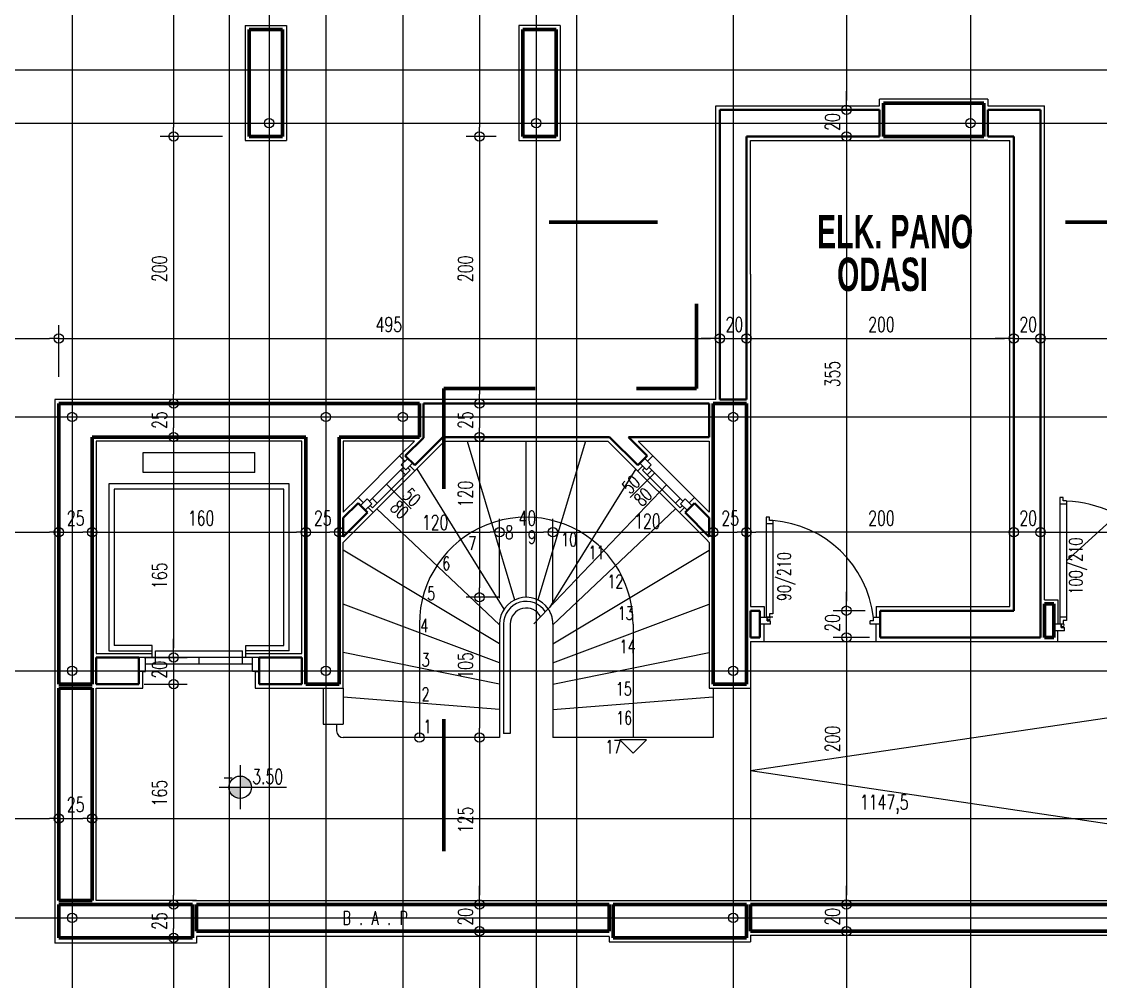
# Model space of a CAD drawing. Header units: millimetres. Extents: x 2016.56 to 2021.8, y 13721.83 to 13722.48.
# Drawn here: x 2016.7466 to 2016.9081, y 13722.1263 to 13722.27 of the extents above; entities that cross this region are included whole.
import ezdxf

# ---------------------------------------------------------------- set-up
doc = ezdxf.new("R2010")
doc.units = ezdxf.units.MM
doc.linetypes.add('ACAD_ISO04W100', pattern=[30, 24, -3, 0, -3])
doc.linetypes.add('ACAD_ISO07W100', pattern=[3, 0, -3])
doc.layers.get('0').update_dxf_attribs({"lineweight": 20})
for name, color, linetype, lineweight in [('aks', 1, 'Continuous', 9), ('DH', 7, 'Continuous', 20), ('DIMH', 7, 'Continuous', 20), ('DUVAR', 4, 'Continuous', 40), ('DV', 7, 'Continuous', 20), ('kesit', 5, 'Continuous', 60), ('kolon', 5, 'Continuous', 60), ('PENCERE', 3, 'Continuous', 13), ('SIVA', 7, 'Continuous', 20), ('TEFRİŞ', 11, 'Continuous', 9), ('TEXT', 7, 'Continuous', 20)]:
    doc.layers.add(name, color=color, linetype=linetype, lineweight=lineweight)
doc.styles.get("Standard").update_dxf_attribs({"font": 'txt.shx', "width": 0.7, "height": 11})
doc.styles.add('style1', font='swisscbo.ttf', dxfattribs={"width": 0.75, "height": 11})

msp = doc.modelspace()

# ---------------------------------------------------------------- hatches: boundary and pattern name
at = {"layer": 'TEXT'}
h = msp.add_hatch(color=256, dxfattribs=at)
h.paths.add_polyline_path([(2016.779334198549, 13722.15533910231), (2016.777654198549, 13722.15533910231, 0.414213562373095), (2016.779334198549, 13722.15365910231)])
h.paths.add_polyline_path([(2016.779334198549, 13722.15701910231), (2016.779334198549, 13722.15533910231), (2016.781014198549, 13722.15533910231, 0.4142135623730571)])

# ---------------------------------------------------------------- linework, layer by layer
at = {"color": 0, "lineweight": -2}
for p, q in [((2016.870113569193, 13722.25678914312), (2016.870113569193, 13722.25818914312)), ((2016.870113569193, 13722.25678914312), (2016.870113569193, 13722.25818914312)), ((2016.769370328004, 13722.25278914312), (2016.769370328004, 13722.25418914312)), ((2016.769370328004, 13722.25278914312), (2016.769370328004, 13722.25138914312)), ((2016.815155525457, 13722.25278914312), (2016.815155525457, 13722.25418914312)), ((2016.815155525457, 13722.25278914312), (2016.815155525457, 13722.25138914312)), ((2016.870113569193, 13722.25278914312), (2016.870113569193, 13722.25138914312)), ((2016.870113569193, 13722.25278914312), (2016.870113569193, 13722.25138914312)), ((2016.752168802109, 13722.2225471331), (2016.750768802109, 13722.2225471331)), ((2016.752168802109, 13722.2225471331), (2016.753568802109, 13722.2225471331)), ((2016.851168802109, 13722.2225471331), (2016.849768802109, 13722.2225471331)), ((2016.851168802109, 13722.2225471331), (2016.849768802109, 13722.2225471331)), ((2016.855168802109, 13722.2225471331), (2016.856568802109, 13722.2225471331)), ((2016.855168802109, 13722.2225471331), (2016.856568802109, 13722.2225471331)), ((2016.895168802109, 13722.2225471331), (2016.893768802109, 13722.2225471331)), ((2016.895168802109, 13722.2225471331), (2016.893768802109, 13722.2225471331)), ((2016.899168802109, 13722.2225471331), (2016.900568802109, 13722.2225471331)), ((2016.899168802109, 13722.2225471331), (2016.900568802109, 13722.2225471331)), ((2016.769370328004, 13722.21278914312), (2016.769370328004, 13722.21418914312)), ((2016.815155525457, 13722.21278914312), (2016.815155525457, 13722.21418914312)), ((2016.769370328004, 13722.21278914312), (2016.769370328004, 13722.21138914312)), ((2016.815155525457, 13722.21278914312), (2016.815155525457, 13722.21138914312)), ((2016.769370328004, 13722.20778914312), (2016.769370328004, 13722.20918914312)), ((2016.815155525457, 13722.20778914312), (2016.815155525457, 13722.20918914312)), ((2016.769370328004, 13722.20778914312), (2016.769370328004, 13722.20638914312)), ((2016.815155525457, 13722.20778914312), (2016.815155525457, 13722.20638914312)), ((2016.752168802109, 13722.1935373589), (2016.750768802109, 13722.1935373589)), ((2016.752168802109, 13722.1935373589), (2016.753568802109, 13722.1935373589)), ((2016.757168802109, 13722.1935373589), (2016.755768802109, 13722.1935373589)), ((2016.757168802109, 13722.1935373589), (2016.758568802109, 13722.1935373589)), ((2016.789168802109, 13722.1935373589), (2016.787768802109, 13722.1935373589)), ((2016.789168802109, 13722.1935373589), (2016.790568802109, 13722.1935373589)), ((2016.794168802109, 13722.1935373589), (2016.792768802109, 13722.1935373589)), ((2016.794168802109, 13722.1935373589), (2016.795568802109, 13722.1935373589)), ((2016.818168802109, 13722.1935373589), (2016.816768802109, 13722.1935373589)), ((2016.818168802109, 13722.1935373589), (2016.819568802109, 13722.1935373589)), ((2016.826168802109, 13722.1935373589), (2016.824768802109, 13722.1935373589)), ((2016.826168802109, 13722.1935373589), (2016.827568802109, 13722.1935373589)), ((2016.850168802109, 13722.1935373589), (2016.848768802109, 13722.1935373589)), ((2016.850168802109, 13722.1935373589), (2016.851568802109, 13722.1935373589)), ((2016.855168802109, 13722.1935373589), (2016.853768802109, 13722.1935373589)), ((2016.855168802109, 13722.1935373589), (2016.856568802109, 13722.1935373589)), ((2016.895168802109, 13722.1935373589), (2016.893768802109, 13722.1935373589)), ((2016.895168802109, 13722.1935373589), (2016.893768802109, 13722.1935373589)), ((2016.899168802109, 13722.1935373589), (2016.900568802109, 13722.1935373589)), ((2016.899168802109, 13722.1935373589), (2016.900568802109, 13722.1935373589)), ((2016.815155525457, 13722.18378914312), (2016.815155525457, 13722.18518914312)), ((2016.815155525457, 13722.18378914312), (2016.815155525457, 13722.18238914312)), ((2016.870113569193, 13722.18178914312), (2016.870113569193, 13722.18318914312)), ((2016.870113569193, 13722.18178914312), (2016.870113569193, 13722.18318914312)), ((2016.870113569193, 13722.17778914312), (2016.870113569193, 13722.17638914312)), ((2016.870113569193, 13722.17778914312), (2016.870113569193, 13722.17638914312)), ((2016.769370328004, 13722.17478914312), (2016.769370328004, 13722.17618914312)), ((2016.769370328004, 13722.17478914312), (2016.769370328004, 13722.17618914312)), ((2016.769370328004, 13722.17078914312), (2016.769370328004, 13722.16938914312)), ((2016.769370328004, 13722.17078914312), (2016.769370328004, 13722.16938914312)), ((2016.815155525457, 13722.16278914312), (2016.815155525457, 13722.16418914312)), ((2016.815155525457, 13722.16278914312), (2016.815155525457, 13722.16138914312)), ((2016.752168802109, 13722.15065552591), (2016.750768802109, 13722.15065552591)), ((2016.752168802109, 13722.15065552591), (2016.753568802109, 13722.15065552591)), ((2016.757168802109, 13722.15065552591), (2016.755768802109, 13722.15065552591)), ((2016.757168802109, 13722.15065552591), (2016.758568802109, 13722.15065552591)), ((2016.769370328004, 13722.13778914312), (2016.769370328004, 13722.13918914312)), ((2016.815155525457, 13722.13778914312), (2016.815155525457, 13722.13918914312)), ((2016.815155525457, 13722.13778914312), (2016.815155525457, 13722.13918914312)), ((2016.870113569193, 13722.13778914312), (2016.870113569193, 13722.13918914312)), ((2016.870113569193, 13722.13778914312), (2016.870113569193, 13722.13918914312)), ((2016.769370328004, 13722.13778914312), (2016.769370328004, 13722.13638914312)), ((2016.769370328004, 13722.13278914312), (2016.769370328004, 13722.13418914312)), ((2016.815155525457, 13722.13378914312), (2016.815155525457, 13722.13238914312)), ((2016.815155525457, 13722.13378914312), (2016.815155525457, 13722.13238914312)), ((2016.870113569193, 13722.13378914312), (2016.870113569193, 13722.13238914312)), ((2016.870113569193, 13722.13378914312), (2016.870113569193, 13722.13238914312)), ((2016.769370328004, 13722.13278914312), (2016.769370328004, 13722.13138914312))]:
    msp.add_line(p, q, dxfattribs=at)
for p, q in [((2016.805418180886, 13722.20718914312), (2016.794768802109, 13722.20718914312)), ((2016.794768802109, 13722.20718914312), (2016.794768802109, 13722.19653976435)), ((2016.803204761335, 13722.20497572357), (2016.805418180886, 13722.20718914312)), ((2016.822168802109, 13722.18378914312), (2016.822168802109, 13722.20718914312)), ((2016.822168802109, 13722.18378914312), (2016.822168802109, 13722.20718914312)), ((2016.841132842883, 13722.20497572357), (2016.838919423332, 13722.20718914312)), ((2016.838919423332, 13722.20718914312), (2016.849568802109, 13722.20718914312)), ((2016.849568802109, 13722.20718914312), (2016.849568802109, 13722.19653976435)), ((2016.803204761335, 13722.20497572357), (2016.79698222166, 13722.1987531839)), ((2016.804007804267, 13722.20417268064), (2016.803204761335, 13722.20497572357)), ((2016.840329799951, 13722.20417268064), (2016.841132842883, 13722.20497572357)), ((2016.841132842883, 13722.20497572357), (2016.847355382558, 13722.1987531839)), ((2016.9030774957, 13722.18927020318), (2016.915519773191, 13722.20058111892)), ((2016.794768802109, 13722.19653976435), (2016.79698222166, 13722.1987531839)), ((2016.79698222166, 13722.1987531839), (2016.797785264592, 13722.19795014097)), ((2016.847355382558, 13722.1987531839), (2016.846552339626, 13722.19795014097)), ((2016.849568802109, 13722.19653976435), (2016.847355382558, 13722.1987531839)), ((2016.986668802109, 13722.17718914312), (2016.855768802109, 13722.15778914312)), ((2016.857768802109, 13722.17718914312), (2016.874568802109, 13722.17718914312)), ((2016.901768802109, 13722.17718914312), (2016.920568802109, 13722.17718914312)), ((2016.759668802109, 13722.17578914312), (2016.766164325665, 13722.17578914312)), ((2016.759668802109, 13722.17578914312), (2016.766164325665, 13722.17578914312)), ((2016.786668802109, 13722.17578914312), (2016.780164325666, 13722.17578914312)), ((2016.786668802109, 13722.17578914312), (2016.780164325666, 13722.17578914312)), ((2016.855768802109, 13722.17018914312), (2016.855768802109, 13722.13838914312)), ((2016.978068802109, 13722.13966370386), (2016.855768802109, 13722.15778914312)), ((2016.855768802109, 13722.13318914312), (2016.855768802109, 13722.13218914312)), ((2016.834568802109, 13722.13218914312), (2016.855768802109, 13722.13218914312))]:
    msp.add_line(p, q)
at = {"linetype": 'ACAD_ISO07W100'}
msp.add_line((2016.850168802109, 13722.17018914312), (2016.850168802109, 13722.16278914312), dxfattribs=at)
at = {"color": 0, "lineweight": -2}
for centre in [(2016.870113569193, 13722.25678914312), (2016.870113569193, 13722.25678914312), (2016.769370328004, 13722.25278914312), (2016.769370328004, 13722.25278914312), (2016.815155525457, 13722.25278914312), (2016.815155525457, 13722.25278914312), (2016.870113569193, 13722.25278914312), (2016.870113569193, 13722.25278914312), (2016.752168802109, 13722.2225471331), (2016.752168802109, 13722.2225471331), (2016.851168802109, 13722.2225471331), (2016.851168802109, 13722.2225471331), (2016.855168802109, 13722.2225471331), (2016.855168802109, 13722.2225471331), (2016.895168802109, 13722.2225471331), (2016.895168802109, 13722.2225471331), (2016.899168802109, 13722.2225471331), (2016.899168802109, 13722.2225471331), (2016.769370328004, 13722.21278914312), (2016.769370328004, 13722.21278914312), (2016.815155525457, 13722.21278914312), (2016.815155525457, 13722.21278914312), (2016.769370328004, 13722.20778914312), (2016.769370328004, 13722.20778914312), (2016.815155525457, 13722.20778914312), (2016.815155525457, 13722.20778914312), (2016.752168802109, 13722.1935373589), (2016.752168802109, 13722.1935373589), (2016.757168802109, 13722.1935373589), (2016.757168802109, 13722.1935373589), (2016.789168802109, 13722.1935373589), (2016.789168802109, 13722.1935373589), (2016.794168802109, 13722.1935373589), (2016.794168802109, 13722.1935373589), (2016.818168802109, 13722.1935373589), (2016.818168802109, 13722.1935373589), (2016.826168802109, 13722.1935373589), (2016.826168802109, 13722.1935373589), (2016.850168802109, 13722.1935373589), (2016.850168802109, 13722.1935373589), (2016.855168802109, 13722.1935373589), (2016.855168802109, 13722.1935373589), (2016.895168802109, 13722.1935373589), (2016.895168802109, 13722.1935373589), (2016.899168802109, 13722.1935373589), (2016.899168802109, 13722.1935373589), (2016.815155525457, 13722.18378914312), (2016.815155525457, 13722.18378914312), (2016.870113569193, 13722.18178914312), (2016.870113569193, 13722.18178914312), (2016.870113569193, 13722.17778914312), (2016.870113569193, 13722.17778914312), (2016.769370328004, 13722.17478914312), (2016.769370328004, 13722.17478914312), (2016.769370328004, 13722.17078914312), (2016.769370328004, 13722.17078914312), (2016.815155525457, 13722.16278914312), (2016.815155525457, 13722.16278914312), (2016.752168802109, 13722.15065552591), (2016.752168802109, 13722.15065552591), (2016.757168802109, 13722.15065552591), (2016.757168802109, 13722.15065552591), (2016.769370328004, 13722.13778914312), (2016.769370328004, 13722.13778914312), (2016.815155525457, 13722.13778914312), (2016.815155525457, 13722.13778914312), (2016.870113569193, 13722.13778914312), (2016.870113569193, 13722.13778914312), (2016.769370328004, 13722.13278914312), (2016.769370328004, 13722.13278914312), (2016.815155525457, 13722.13378914312), (2016.815155525457, 13722.13378914312), (2016.870113569193, 13722.13378914312), (2016.870113569193, 13722.13378914312)]:
    msp.add_circle(centre, 0.0007, dxfattribs=at)
for radius, start in [(0.016, 43.35413597945547), (0.004, 34.33950847181239)]:
    msp.add_arc((2016.822168802109, 13722.17978914312), radius, start, 180)
at = {"linetype": 'ACAD_ISO07W100'}
for radius, end in [(0.016, 43.35413597945547), (0.004, 34.33950847181239)]:
    msp.add_arc((2016.822168802109, 13722.17978914312), radius, 0, end, dxfattribs=at)
at = {"layer": 'aks', "linetype": 'ACAD_ISO04W100', "ltscale": 2}
for p, q in [((2016.754168802109, 13722.38645173834), (2016.754168802109, 13721.98238660583)), ((2016.754168802109, 13722.38645173834), (2016.754168802109, 13721.98238660583)), ((2016.777668802109, 13722.38645173834), (2016.777668802109, 13721.98238660583)), ((2016.783668802109, 13722.38645173834), (2016.783668802109, 13721.98238660583)), ((2016.783668802109, 13722.38645173834), (2016.783668802109, 13721.98238660583)), ((2016.792168802109, 13722.38645173834), (2016.792168802109, 13721.98238660583)), ((2016.792168802109, 13722.38645173834), (2016.792168802109, 13721.98238660583)), ((2016.803668802109, 13722.38645173834), (2016.803668802109, 13721.98238660583)), ((2016.803668802109, 13722.38645173834), (2016.803668802109, 13721.98238660583)), ((2016.823668802109, 13722.38645173834), (2016.823668802109, 13721.98238660583)), ((2016.823668802109, 13722.38645173834), (2016.823668802109, 13721.98238660583)), ((2016.829668802109, 13722.38645173834), (2016.829668802109, 13721.98238660583)), ((2016.853168802109, 13722.38645173834), (2016.853168802109, 13721.98238660583)), ((2016.853168802109, 13722.38645173834), (2016.853168802109, 13721.98238660583)), ((2016.888668802109, 13722.38645173834), (2016.888668802109, 13721.98238660583)), ((2016.888668802109, 13722.38645173834), (2016.888668802109, 13721.98238660583)), ((2016.571649031596, 13722.26278914312), (2017.055688572622, 13722.26278914312)), ((2016.571649031596, 13722.25478914312), (2017.055688572622, 13722.25478914312)), ((2016.571649031596, 13722.21078914312), (2017.055688572622, 13722.21078914312)), ((2016.571649031596, 13722.17278914312), (2017.055688572622, 13722.17278914312)), ((2016.571649031596, 13722.13578914312), (2017.055688572622, 13722.13578914312))]:
    msp.add_line(p, q, dxfattribs=at)
at = {"layer": 'aks'}
for centre in [(2016.783668802109, 13722.25478914312), (2016.783668802109, 13722.25478914312), (2016.823668802109, 13722.25478914312), (2016.823668802109, 13722.25478914312), (2016.888668802109, 13722.25478914312), (2016.888668802109, 13722.25478914312), (2016.754168802109, 13722.21078914312), (2016.754168802109, 13722.21078914312), (2016.792168802109, 13722.21078914312), (2016.792168802109, 13722.21078914312), (2016.803668802109, 13722.21078914312), (2016.803668802109, 13722.21078914312), (2016.853168802109, 13722.21078914312), (2016.853168802109, 13722.21078914312), (2016.754168802109, 13722.17278914312), (2016.754168802109, 13722.17278914312), (2016.792168802109, 13722.17278914312), (2016.792168802109, 13722.17278914312), (2016.853168802109, 13722.17278914312), (2016.853168802109, 13722.17278914312), (2016.754168802109, 13722.13578914312), (2016.754168802109, 13722.13578914312), (2016.853168802109, 13722.13578914312), (2016.853168802109, 13722.13578914312)]:
    msp.add_circle(centre, 0.0007, dxfattribs=at)
at = {"layer": 'DH', "lineweight": 20}
for p, q in [((2016.752168802109, 13722.21678914312), (2016.752168802109, 13722.2245471331)), ((2016.752168802109, 13722.22078914312), (2016.752168802109, 13722.2245471331)), ((2016.851168802109, 13722.22236914791), (2016.851168802109, 13722.2245471331)), ((2016.851168802109, 13722.22200934561), (2016.851168802109, 13722.2245471331)), ((2016.855168802109, 13722.22048880499), (2016.855168802109, 13722.2245471331)), ((2016.855168802109, 13722.22200934561), (2016.855168802109, 13722.2245471331)), ((2016.895168802109, 13722.22223006382), (2016.895168802109, 13722.2245471331)), ((2016.895168802109, 13722.22158610616), (2016.895168802109, 13722.2245471331)), ((2016.899168802109, 13722.22158610616), (2016.899168802109, 13722.2245471331)), ((2016.899168802109, 13722.22158610616), (2016.899168802109, 13722.2245471331)), ((2016.752168802109, 13722.19195117997), (2016.752168802109, 13722.1955373589)), ((2016.752168802109, 13722.19195117997), (2016.752168802109, 13722.1955373589)), ((2016.757168802109, 13722.19079570478), (2016.757168802109, 13722.1955373589)), ((2016.757168802109, 13722.19079570478), (2016.757168802109, 13722.1955373589)), ((2016.789168802109, 13722.1885273419), (2016.789168802109, 13722.1955373589)), ((2016.789168802109, 13722.1885273419), (2016.789168802109, 13722.1955373589)), ((2016.794168802109, 13722.18838496356), (2016.794168802109, 13722.1955373589)), ((2016.794168802109, 13722.18838496356), (2016.794168802109, 13722.1955373589)), ((2016.818168802109, 13722.1836770397), (2016.818168802109, 13722.1955373589)), ((2016.818168802109, 13722.1836770397), (2016.818168802109, 13722.1955373589)), ((2016.826168802109, 13722.18269253351), (2016.826168802109, 13722.1955373589)), ((2016.826168802109, 13722.18269253351), (2016.826168802109, 13722.1955373589)), ((2016.850168802109, 13722.18812114556), (2016.850168802109, 13722.1955373589)), ((2016.850168802109, 13722.18812114556), (2016.850168802109, 13722.1955373589)), ((2016.855168802109, 13722.18658667128), (2016.855168802109, 13722.1955373589)), ((2016.855168802109, 13722.19371387271), (2016.855168802109, 13722.1955373589)), ((2016.895168802109, 13722.19371387271), (2016.895168802109, 13722.1955373589)), ((2016.895168802109, 13722.19371387271), (2016.895168802109, 13722.1955373589)), ((2016.899168802109, 13722.19133543383), (2016.899168802109, 13722.1955373589)), ((2016.899168802109, 13722.19371387271), (2016.899168802109, 13722.1955373589)), ((2016.752168802109, 13722.14680542554), (2016.752168802109, 13722.15265552591)), ((2016.752168802109, 13722.14680542554), (2016.752168802109, 13722.15265552591)), ((2016.757168802109, 13722.14655496341), (2016.757168802109, 13722.15265552591)), ((2016.757168802109, 13722.14655496341), (2016.757168802109, 13722.15265552591))]:
    msp.add_line(p, q, dxfattribs=at)
at = {"layer": 'DH'}
for p, q in [((2016.618068802109, 13722.2225471331), (2016.750768802109, 13722.2225471331)), ((2016.753568802109, 13722.2225471331), (2016.849768802109, 13722.2225471331)), ((2016.849768802109, 13722.2225471331), (2016.848368802109, 13722.2225471331)), ((2016.851168802109, 13722.2225471331), (2016.855168802109, 13722.2225471331)), ((2016.856568802109, 13722.2225471331), (2016.893768802109, 13722.2225471331)), ((2016.856568802109, 13722.2225471331), (2016.857968802109, 13722.2225471331)), ((2016.893768802109, 13722.2225471331), (2016.892368802109, 13722.2225471331)), ((2016.895168802109, 13722.2225471331), (2016.899168802109, 13722.2225471331)), ((2016.900568802109, 13722.2225471331), (2016.901968802109, 13722.2225471331)), ((2016.900568802109, 13722.2225471331), (2016.989268802109, 13722.2225471331)), ((2016.627068802109, 13722.1935373589), (2016.750768802109, 13722.1935373589)), ((2016.753568802109, 13722.1935373589), (2016.755768802109, 13722.1935373589)), ((2016.758568802109, 13722.1935373589), (2016.787768802109, 13722.1935373589)), ((2016.790568802109, 13722.1935373589), (2016.792768802109, 13722.1935373589)), ((2016.795568802109, 13722.1935373589), (2016.816768802109, 13722.1935373589)), ((2016.819568802109, 13722.1935373589), (2016.824768802109, 13722.1935373589)), ((2016.827568802109, 13722.1935373589), (2016.848768802109, 13722.1935373589)), ((2016.851568802109, 13722.1935373589), (2016.853768802109, 13722.1935373589)), ((2016.893768802109, 13722.1935373589), (2016.856568802109, 13722.1935373589)), ((2016.893768802109, 13722.1935373589), (2016.892368802109, 13722.1935373589)), ((2016.899168802109, 13722.1935373589), (2016.895168802109, 13722.1935373589)), ((2016.900568802109, 13722.1935373589), (2016.980268802109, 13722.1935373589)), ((2016.900568802109, 13722.1935373589), (2016.901968802109, 13722.1935373589)), ((2016.627068802109, 13722.15065552591), (2016.750768802109, 13722.15065552591)), ((2016.753568802109, 13722.15065552591), (2016.755768802109, 13722.15065552591)), ((2016.758568802109, 13722.15065552591), (2016.985268802109, 13722.15065552591))]:
    msp.add_line(p, q, dxfattribs=at)
at = {"layer": 'DIMH'}
msp.add_line((2016.823327054394, 13722.17979885908), (2016.843241528183, 13722.20066124504), dxfattribs=at)
at = {"layer": 'DUVAR'}
for p, q in [((2016.851168802109, 13722.25678914312), (2016.875068802109, 13722.25678914312)), ((2016.851168802109, 13722.21338914312), (2016.851168802109, 13722.25678914312)), ((2016.875068802109, 13722.25278914312), (2016.875068802109, 13722.25678914312)), ((2016.891268802109, 13722.25678914312), (2016.891268802109, 13722.25278914312)), ((2016.891268802109, 13722.25678914312), (2016.899168802109, 13722.25678914312)), ((2016.899168802109, 13722.17778914312), (2016.899168802109, 13722.25678914312)), ((2016.855168802109, 13722.25278914312), (2016.875068802109, 13722.25278914312)), ((2016.855168802109, 13722.21338914312), (2016.855168802109, 13722.25278914312)), ((2016.891268802109, 13722.25278914312), (2016.895168802109, 13722.25278914312)), ((2016.895168802109, 13722.18178914312), (2016.895168802109, 13722.25278914312)), ((2016.855168802109, 13722.21338914312), (2016.855168802109, 13722.21478914313)), ((2016.806768802109, 13722.21278914312), (2016.806768802109, 13722.20769123621)), ((2016.849568802109, 13722.21278914312), (2016.806768802109, 13722.21278914312)), ((2016.806768802109, 13722.21278914312), (2016.806768802109, 13722.20769123621)), ((2016.849568802109, 13722.21278914312), (2016.806768802109, 13722.21278914312)), ((2016.849568802109, 13722.21278914312), (2016.849568802109, 13722.20778914312)), ((2016.849568802109, 13722.21278914312), (2016.849568802109, 13722.20778914312)), ((2016.855168802109, 13722.21338914312), (2016.851168802109, 13722.21338914312)), ((2016.804053289472, 13722.20497572357), (2016.806768802109, 13722.20769123621)), ((2016.805467503034, 13722.20356151001), (2016.809695136148, 13722.20778914312)), ((2016.83464246807, 13722.20778914312), (2016.809695136148, 13722.20778914312)), ((2016.83464246807, 13722.20778914312), (2016.809695136148, 13722.20778914312)), ((2016.838870101184, 13722.20356151001), (2016.83464246807, 13722.20778914312)), ((2016.840284314746, 13722.20497572357), (2016.837470895195, 13722.20778914312)), ((2016.849568802109, 13722.20778914312), (2016.837470895195, 13722.20778914312)), ((2016.849568802109, 13722.20778914312), (2016.837470895195, 13722.20778914312)), ((2016.804053289472, 13722.20497572357), (2016.805467503034, 13722.20356151001)), ((2016.805467503034, 13722.20356151001), (2016.804053289472, 13722.20497572357)), ((2016.838870101184, 13722.20356151001), (2016.840284314746, 13722.20497572357)), ((2016.840284314746, 13722.20497572357), (2016.838870101184, 13722.20356151001)), ((2016.794768802109, 13722.19569123621), (2016.79698222166, 13722.19790465576)), ((2016.79698222166, 13722.19790465576), (2016.798396435222, 13722.1964904422)), ((2016.798396435222, 13722.1964904422), (2016.79698222166, 13722.19790465576)), ((2016.845941168995, 13722.1964904422), (2016.847355382558, 13722.19790465576)), ((2016.847355382558, 13722.19790465576), (2016.845941168995, 13722.1964904422)), ((2016.849568802109, 13722.19569123621), (2016.847355382558, 13722.19790465576)), ((2016.794768802109, 13722.19286280908), (2016.798396435222, 13722.1964904422)), ((2016.849568802109, 13722.19286280908), (2016.845941168995, 13722.1964904422)), ((2016.794768802109, 13722.19569123621), (2016.794768802109, 13722.19286280908)), ((2016.794768802109, 13722.19569123621), (2016.794768802109, 13722.19286280908)), ((2016.849568802109, 13722.19569123621), (2016.849568802109, 13722.19286280908)), ((2016.849568802109, 13722.19569123621), (2016.849568802109, 13722.19286280908)), ((2016.855768802109, 13722.18178914312), (2016.855768802109, 13722.17778914312)), ((2016.855768802109, 13722.18178914312), (2016.857168802109, 13722.18178914312)), ((2016.857168802109, 13722.17778914312), (2016.857168802109, 13722.18178914312)), ((2016.875168802109, 13722.17778914312), (2016.875168802109, 13722.18178914312)), ((2016.875168802109, 13722.18178914312), (2016.895168802109, 13722.18178914312)), ((2016.855768802109, 13722.17778914312), (2016.857168802109, 13722.17778914312)), ((2016.875168802109, 13722.17778914312), (2016.899168802109, 13722.17778914312)), ((2016.757768802109, 13722.17078914312), (2016.757768802109, 13722.17478914312)), ((2016.757768802109, 13722.17478914312), (2016.764168802109, 13722.17478914312)), ((2016.757768802109, 13722.17078914312), (2016.757768802109, 13722.17478914312)), ((2016.757768802109, 13722.17478914312), (2016.764168802109, 13722.17478914312)), ((2016.764168802109, 13722.17478914312), (2016.764168802109, 13722.17078914312)), ((2016.764168802109, 13722.17478914312), (2016.764168802109, 13722.17078914312)), ((2016.782168802109, 13722.17478914312), (2016.788568802109, 13722.17478914312)), ((2016.782168802109, 13722.17478914312), (2016.782168802109, 13722.17078914312)), ((2016.782168802109, 13722.17478914312), (2016.788568802109, 13722.17478914312)), ((2016.782168802109, 13722.17478914312), (2016.782168802109, 13722.17078914312)), ((2016.788568802109, 13722.17478914312), (2016.788568802109, 13722.17078914312)), ((2016.788568802109, 13722.17478914312), (2016.788568802109, 13722.17078914312)), ((2016.757768802109, 13722.17078914312), (2016.764168802109, 13722.17078914312)), ((2016.757768802109, 13722.17078914312), (2016.764168802109, 13722.17078914312)), ((2016.782168802109, 13722.17078914312), (2016.788568802109, 13722.17078914312)), ((2016.782168802109, 13722.17078914312), (2016.788568802109, 13722.17078914312)), ((2016.757168802109, 13722.17018914312), (2016.752168802109, 13722.17018914312))]:
    msp.add_line(p, q, dxfattribs=at)
at = {"layer": 'DV'}
for p, q in [((2016.769370328004, 13722.33138914312), (2016.769370328004, 13722.25418914312)), ((2016.870113569193, 13722.33138914312), (2016.870113569193, 13722.25818914312)), ((2016.815155525457, 13722.29838914312), (2016.815155525457, 13722.25418914312)), ((2016.870113569193, 13722.25818914312), (2016.870113569193, 13722.25958914312)), ((2016.870113569193, 13722.25678914312), (2016.870113569193, 13722.25278914312)), ((2016.769370328004, 13722.25138914312), (2016.769370328004, 13722.21418914312)), ((2016.815155525457, 13722.25138914312), (2016.815155525457, 13722.21418914312)), ((2016.821068802109, 13722.25218914312), (2016.827268802109, 13722.25218914312)), ((2016.870113569193, 13722.25138914312), (2016.870113569193, 13722.18318914312)), ((2016.870113569193, 13722.25138914312), (2016.870113569193, 13722.24998914312)), ((2016.769370328004, 13722.21138914312), (2016.769370328004, 13722.20918914312)), ((2016.815155525457, 13722.21138914312), (2016.815155525457, 13722.20918914312)), ((2016.769370328004, 13722.20638914312), (2016.769370328004, 13722.17618914312)), ((2016.815155525457, 13722.20638914312), (2016.815155525457, 13722.18518914312)), ((2016.870113569193, 13722.18318914312), (2016.870113569193, 13722.18458914312)), ((2016.815155525457, 13722.18238914312), (2016.815155525457, 13722.16418914312)), ((2016.870113569193, 13722.17778914312), (2016.870113569193, 13722.18178914312)), ((2016.769370328004, 13722.17618914312), (2016.769370328004, 13722.17758914312)), ((2016.870113569193, 13722.17638914312), (2016.870113569193, 13722.17498914312)), ((2016.870113569193, 13722.17638914312), (2016.870113569193, 13722.13918914312)), ((2016.769370328004, 13722.17478914312), (2016.769370328004, 13722.17078914312)), ((2016.769370328004, 13722.16938914312), (2016.769370328004, 13722.16798914312)), ((2016.769370328004, 13722.16938914312), (2016.769370328004, 13722.13918914312)), ((2016.815155525457, 13722.16138914312), (2016.815155525457, 13722.13918914312)), ((2016.815155525457, 13722.13918914312), (2016.815155525457, 13722.14058914312)), ((2016.870113569193, 13722.13918914312), (2016.870113569193, 13722.14058914312)), ((2016.769370328004, 13722.13638914312), (2016.769370328004, 13722.13418914312)), ((2016.815155525457, 13722.13778914312), (2016.815155525457, 13722.13378914312)), ((2016.870113569193, 13722.13778914312), (2016.870113569193, 13722.13378914312)), ((2016.815155525457, 13722.13238914312), (2016.815155525457, 13722.13098914312)), ((2016.815155525457, 13722.13238914312), (2016.815155525457, 13722.05018914312)), ((2016.870113569193, 13722.13238914312), (2016.870113569193, 13722.13098914312)), ((2016.870113569193, 13722.13238914312), (2016.870113569193, 13722.04618914312)), ((2016.769370328004, 13722.13138914312), (2016.769370328004, 13722.05718914312))]:
    msp.add_line(p, q, dxfattribs=at)
at = {"layer": 'DV', "lineweight": 20}
for p, q in [((2016.871068802109, 13722.25678914312), (2016.868113569193, 13722.25678914312)), ((2016.869748982602, 13722.25678914312), (2016.868113569193, 13722.25678914312)), ((2016.776668802109, 13722.25278914312), (2016.767370328004, 13722.25278914312)), ((2016.776668802109, 13722.25278914312), (2016.767370328004, 13722.25278914312)), ((2016.817668802109, 13722.25278914312), (2016.813155525457, 13722.25278914312)), ((2016.817668802109, 13722.25278914312), (2016.813155525457, 13722.25278914312)), ((2016.871068802109, 13722.25278914312), (2016.868113569193, 13722.25278914312)), ((2016.869748982602, 13722.25278914312), (2016.868113569193, 13722.25278914312)), ((2016.767379445182, 13722.21278914312), (2016.771370328004, 13722.21278914312)), ((2016.767379445182, 13722.21278914312), (2016.771370328004, 13722.21278914312)), ((2016.815790178763, 13722.21278914312), (2016.813155525457, 13722.21278914312)), ((2016.815790178763, 13722.21278914312), (2016.813155525457, 13722.21278914312)), ((2016.766488212892, 13722.20778914312), (2016.771370328004, 13722.20778914312)), ((2016.766488212892, 13722.20778914312), (2016.771370328004, 13722.20778914312)), ((2016.817142541358, 13722.20778914312), (2016.813155525457, 13722.20778914312)), ((2016.817142541358, 13722.20778914312), (2016.813155525457, 13722.20778914312)), ((2016.818168802109, 13722.18378914312), (2016.813155525457, 13722.18378914312)), ((2016.818168802109, 13722.18378914312), (2016.813155525457, 13722.18378914312)), ((2016.872934712907, 13722.18178914312), (2016.868113569193, 13722.18178914312)), ((2016.871168802109, 13722.18178914312), (2016.868113569193, 13722.18178914312)), ((2016.872206739506, 13722.17778914312), (2016.868113569193, 13722.17778914312)), ((2016.873574216556, 13722.17778914312), (2016.868113569193, 13722.17778914312)), ((2016.764968802109, 13722.17478914312), (2016.771370328004, 13722.17478914312)), ((2016.764968802109, 13722.17478914312), (2016.771370328004, 13722.17478914312)), ((2016.764968802109, 13722.17078914312), (2016.771370328004, 13722.17078914312)), ((2016.764968802109, 13722.17078914312), (2016.771370328004, 13722.17078914312)), ((2016.814168802109, 13722.16278914312), (2016.813155525457, 13722.16278914312)), ((2016.814168802109, 13722.16278914312), (2016.813155525457, 13722.16278914312)), ((2016.768612137733, 13722.13778914312), (2016.771370328004, 13722.13778914312)), ((2016.768612137733, 13722.13778914312), (2016.771370328004, 13722.13778914312)), ((2016.816065083368, 13722.13778914312), (2016.813155525457, 13722.13778914312)), ((2016.816065083368, 13722.13778914312), (2016.813155525457, 13722.13778914312)), ((2016.872864766726, 13722.13778914312), (2016.868113569193, 13722.13778914312)), ((2016.872864766726, 13722.13778914312), (2016.868113569193, 13722.13778914312)), ((2016.816980409549, 13722.13378914312), (2016.813155525457, 13722.13378914312)), ((2016.816980409549, 13722.13378914312), (2016.813155525457, 13722.13378914312)), ((2016.873038517889, 13722.13378914312), (2016.868113569193, 13722.13378914312)), ((2016.873038517889, 13722.13378914312), (2016.868113569193, 13722.13378914312)), ((2016.768027637781, 13722.13278914312), (2016.771370328004, 13722.13278914312)), ((2016.768027637781, 13722.13278914312), (2016.771370328004, 13722.13278914312))]:
    msp.add_line(p, q, dxfattribs=at)
at = {"layer": 'kesit', "linetype": 'ACAD_ISO04W100'}
for p, q in [((2016.841826945628, 13722.23996950955), (2016.825583448444, 13722.23996950955)), ((2016.916197937301, 13722.23996950955), (2016.902918580114, 13722.23996950955)), ((2016.847677722144, 13722.22771733863), (2016.847677722144, 13722.21503961197)), ((2016.809820771886, 13722.21503961197), (2016.823511151447, 13722.21503961197)), ((2016.809820771886, 13722.21503961197), (2016.809820771886, 13722.20002483627)), ((2016.838658338105, 13722.21503961197), (2016.847677722144, 13722.21503961197)), ((2016.809820771886, 13722.16555569714), (2016.809820771886, 13722.14580402111))]:
    msp.add_line(p, q, dxfattribs=at)
at = {"layer": 'kolon'}
for p, q in [((2016.780668802109, 13722.26878914312), (2016.785668802109, 13722.26878914312)), ((2016.780668802109, 13722.25278914312), (2016.780668802109, 13722.26878914312)), ((2016.780668802109, 13722.26878914312), (2016.785668802109, 13722.26878914312)), ((2016.780668802109, 13722.25278914312), (2016.780668802109, 13722.26878914312)), ((2016.785668802109, 13722.26878914312), (2016.785668802109, 13722.25278914312)), ((2016.785668802109, 13722.26878914312), (2016.785668802109, 13722.25278914312)), ((2016.826668802109, 13722.26878914312), (2016.821668802109, 13722.26878914312)), ((2016.821668802109, 13722.26878914312), (2016.821668802109, 13722.25278914312)), ((2016.826668802109, 13722.26878914312), (2016.821668802109, 13722.26878914312)), ((2016.821668802109, 13722.26878914312), (2016.821668802109, 13722.25278914312)), ((2016.826668802109, 13722.25278914312), (2016.826668802109, 13722.26878914312)), ((2016.826668802109, 13722.25278914312), (2016.826668802109, 13722.26878914312)), ((2016.890668802109, 13722.25778914312), (2016.875668802109, 13722.25778914312)), ((2016.875668802109, 13722.25778914312), (2016.875668802109, 13722.25278914312)), ((2016.890668802109, 13722.25778914312), (2016.875668802109, 13722.25778914312)), ((2016.875668802109, 13722.25778914312), (2016.875668802109, 13722.25278914312)), ((2016.890668802109, 13722.25278914312), (2016.890668802109, 13722.25778914312)), ((2016.890668802109, 13722.25278914312), (2016.890668802109, 13722.25778914312)), ((2016.785668802109, 13722.25278914312), (2016.780668802109, 13722.25278914312)), ((2016.785668802109, 13722.25278914312), (2016.780668802109, 13722.25278914312)), ((2016.821668802109, 13722.25278914312), (2016.826668802109, 13722.25278914312)), ((2016.821668802109, 13722.25278914312), (2016.826668802109, 13722.25278914312)), ((2016.875668802109, 13722.25278914312), (2016.890668802109, 13722.25278914312)), ((2016.875668802109, 13722.25278914312), (2016.890668802109, 13722.25278914312)), ((2016.752168802109, 13722.17078914312), (2016.752168802109, 13722.21278914312)), ((2016.752168802109, 13722.21278914312), (2016.803668802109, 13722.21278914312)), ((2016.752168802109, 13722.17078914312), (2016.752168802109, 13722.21278914312)), ((2016.752168802109, 13722.21278914312), (2016.803668802109, 13722.21278914312)), ((2016.803668802109, 13722.21278914312), (2016.806168802109, 13722.21278914312)), ((2016.803668802109, 13722.21278914312), (2016.806168802109, 13722.21278914312)), ((2016.806168802109, 13722.21278914312), (2016.806168802109, 13722.20778914312)), ((2016.806168802109, 13722.21278914312), (2016.806168802109, 13722.20778914312)), ((2016.855168802109, 13722.21278914312), (2016.850168802109, 13722.21278914312)), ((2016.850168802109, 13722.21278914312), (2016.850168802109, 13722.17078914312)), ((2016.855168802109, 13722.21278914312), (2016.850168802109, 13722.21278914312)), ((2016.850168802109, 13722.21278914312), (2016.850168802109, 13722.17078914312)), ((2016.855168802109, 13722.17078914312), (2016.855168802109, 13722.21278914312)), ((2016.855168802109, 13722.17078914312), (2016.855168802109, 13722.21278914312)), ((2016.789168802109, 13722.20778914312), (2016.757168802109, 13722.20778914312)), ((2016.757168802109, 13722.20778914312), (2016.757168802109, 13722.17078914312)), ((2016.789168802109, 13722.20778914312), (2016.757168802109, 13722.20778914312)), ((2016.757168802109, 13722.20778914312), (2016.757168802109, 13722.17078914312)), ((2016.789168802109, 13722.17078914312), (2016.789168802109, 13722.20778914312)), ((2016.789168802109, 13722.17078914312), (2016.789168802109, 13722.20778914312)), ((2016.806168802109, 13722.20778914312), (2016.794168802109, 13722.20778914312)), ((2016.794168802109, 13722.20778914312), (2016.794168802109, 13722.17078914312)), ((2016.806168802109, 13722.20778914312), (2016.794168802109, 13722.20778914312)), ((2016.794168802109, 13722.20778914312), (2016.794168802109, 13722.17078914312)), ((2016.899768802109, 13722.17778914312), (2016.899768802109, 13722.18278914312)), ((2016.899768802109, 13722.18278914312), (2016.901168802109, 13722.18278914312)), ((2016.901168802109, 13722.17778914312), (2016.901168802109, 13722.18278914312)), ((2016.850168802109, 13722.18018914312), (2016.850168802109, 13722.17778914312)), ((2016.899768802109, 13722.17778914312), (2016.901168802109, 13722.17778914312)), ((2016.757168802109, 13722.17078914312), (2016.752168802109, 13722.17078914312)), ((2016.757168802109, 13722.17078914312), (2016.752168802109, 13722.17078914312)), ((2016.794168802109, 13722.17078914312), (2016.789168802109, 13722.17078914312)), ((2016.794168802109, 13722.17078914312), (2016.789168802109, 13722.17078914312)), ((2016.850168802109, 13722.17078914312), (2016.855168802109, 13722.17078914312)), ((2016.850168802109, 13722.17078914312), (2016.855168802109, 13722.17078914312)), ((2016.752168802109, 13722.17018914312), (2016.752168802109, 13722.13838914312)), ((2016.757168802109, 13722.17018914312), (2016.752168802109, 13722.17018914312)), ((2016.757168802109, 13722.17018914312), (2016.757168802109, 13722.13838914312)), ((2016.752168802109, 13722.13838914312), (2016.757168802109, 13722.13838914312)), ((2016.752168802109, 13722.13838914312), (2016.757168802109, 13722.13838914312)), ((2016.752168802109, 13722.13778914312), (2016.772168802109, 13722.13778914312)), ((2016.752168802109, 13722.13278914312), (2016.752168802109, 13722.13778914312)), ((2016.752168802109, 13722.13778914312), (2016.772168802109, 13722.13778914312)), ((2016.752168802109, 13722.13278914312), (2016.752168802109, 13722.13778914312)), ((2016.772168802109, 13722.13778914312), (2016.772168802109, 13722.13278914312)), ((2016.772168802109, 13722.13778914312), (2016.772168802109, 13722.13278914312)), ((2016.772768802109, 13722.13778914312), (2016.772768802109, 13722.13378914312)), ((2016.772768802109, 13722.13778914312), (2016.772768802109, 13722.13378914312)), ((2016.834568802109, 13722.13778914312), (2016.772768802109, 13722.13778914312)), ((2016.834568802109, 13722.13778914312), (2016.834568802109, 13722.13378914312)), ((2016.834568802109, 13722.13778914312), (2016.834568802109, 13722.13378914312)), ((2016.855168802109, 13722.13778914312), (2016.835168802109, 13722.13778914312)), ((2016.835168802109, 13722.13778914312), (2016.835168802109, 13722.13278914312)), ((2016.855168802109, 13722.13778914312), (2016.835168802109, 13722.13778914312)), ((2016.835168802109, 13722.13778914312), (2016.835168802109, 13722.13278914312)), ((2016.855168802109, 13722.13278914312), (2016.855168802109, 13722.13778914312)), ((2016.855168802109, 13722.13278914312), (2016.855168802109, 13722.13778914312)), ((2016.855768802109, 13722.13778914312), (2016.978068802109, 13722.13778914312)), ((2016.855768802109, 13722.13778914312), (2016.855768802109, 13722.13378914312)), ((2016.834568802109, 13722.13378914312), (2016.772768802109, 13722.13378914312)), ((2016.834568802109, 13722.13378914312), (2016.778727910969, 13722.13378914312)), ((2016.855768802109, 13722.13378914312), (2016.978068802109, 13722.13378914312)), ((2016.772168802109, 13722.13278914312), (2016.752168802109, 13722.13278914312)), ((2016.772168802109, 13722.13278914312), (2016.752168802109, 13722.13278914312)), ((2016.835168802109, 13722.13278914312), (2016.855168802109, 13722.13278914312)), ((2016.835168802109, 13722.13278914312), (2016.855168802109, 13722.13278914312))]:
    msp.add_line(p, q, dxfattribs=at)
at = {"layer": 'PENCERE'}
for p, q in [((2016.804432068335, 13722.20459694471), (2016.803442118842, 13722.20360699522)), ((2016.839905535883, 13722.20459694471), (2016.840895485376, 13722.20360699522)), ((2016.803795672232, 13722.20325344182), (2016.798704503408, 13722.198162273)), ((2016.804785621726, 13722.20282917776), (2016.799128767477, 13722.19717232351)), ((2016.804078514945, 13722.20212207098), (2016.803371408164, 13722.20282917776)), ((2016.804149225623, 13722.20289988843), (2016.803442118842, 13722.20360699522)), ((2016.805139175117, 13722.20388983793), (2016.804149225623, 13722.20289988843)), ((2016.804785621726, 13722.20282917776), (2016.804432068335, 13722.20318273115)), ((2016.839198429101, 13722.20388983793), (2016.840188378595, 13722.20289988843)), ((2016.839551982492, 13722.20282917776), (2016.839905535883, 13722.20318273115)), ((2016.839551982492, 13722.20282917776), (2016.845208836741, 13722.19717232351)), ((2016.840188378595, 13722.20289988843), (2016.840895485376, 13722.20360699522)), ((2016.840259089273, 13722.20212207098), (2016.840966196054, 13722.20282917776)), ((2016.840541931985, 13722.20325344182), (2016.84563310081, 13722.198162273)), ((2016.797361000524, 13722.1975258769), (2016.798350950017, 13722.19851582639)), ((2016.798068107305, 13722.19681877012), (2016.799058056798, 13722.19780871961)), ((2016.799058056798, 13722.19780871961), (2016.798350950017, 13722.19851582639)), ((2016.799835874258, 13722.19787943029), (2016.799128767477, 13722.19858653707)), ((2016.84450172996, 13722.19787943029), (2016.845208836741, 13722.19858653707)), ((2016.84527954742, 13722.19780871961), (2016.845986654201, 13722.19851582639)), ((2016.846269496913, 13722.19681877012), (2016.84527954742, 13722.19780871961)), ((2016.846976603694, 13722.1975258769), (2016.845986654201, 13722.19851582639)), ((2016.799128767477, 13722.19717232351), (2016.798775214086, 13722.1975258769)), ((2016.845208836741, 13722.19717232351), (2016.845562390132, 13722.1975258769)), ((2016.858241170801, 13722.18078914312), (2016.857168802109, 13722.18078914312)), ((2016.858241170801, 13722.18028914312), (2016.858241170801, 13722.18078914312)), ((2016.858241170801, 13722.18028914312), (2016.858741170801, 13722.18028914312)), ((2016.858741170801, 13722.17978914312), (2016.858741170801, 13722.18028914312)), ((2016.874168802109, 13722.18028914312), (2016.873668802109, 13722.18028914312)), ((2016.873668802109, 13722.17978914312), (2016.873668802109, 13722.18028914312)), ((2016.874168802109, 13722.18028914312), (2016.874168802109, 13722.18078914312)), ((2016.875168802109, 13722.18078914312), (2016.874168802109, 13722.18078914312)), ((2016.858741170801, 13722.17978914312), (2016.857168802109, 13722.17978914312)), ((2016.875168802109, 13722.17978914312), (2016.873668802109, 13722.17978914312)), ((2016.902241170801, 13722.17978914312), (2016.901168802109, 13722.17978914312)), ((2016.9027411708, 13722.17878914312), (2016.901168802109, 13722.17878914312)), ((2016.902241170801, 13722.17928914313), (2016.902241170801, 13722.17978914312)), ((2016.902241170801, 13722.17928914313), (2016.9027411708, 13722.17928914313)), ((2016.9027411708, 13722.17878914312), (2016.9027411708, 13722.17928914313))]:
    msp.add_line(p, q, dxfattribs=at)
at = {"layer": 'PENCERE', "extrusion": (-1.224606317870375e-16, 2.967391115107328e-20, -1)}
for p, q in [((2016.902577495685, 13722.19872544459), (2016.9020774957, 13722.19872556574)), ((2016.902577374528, 13722.1982254446), (2016.902577495685, 13722.19872544459)), ((2016.903077374513, 13722.19822532344), (2016.902577374528, 13722.1982254446))]:
    msp.add_line(p, q, dxfattribs=at)
at = {"layer": 'PENCERE', "extrusion": (-1.224606353822378e-16, -3.749151804555345e-32, -1)}
for p, q in [((2016.9020774957, 13722.19872556574), (2016.9020774957, 13722.17983528591)), ((2016.9030774957, 13722.19772556574), (2016.9020774957, 13722.19772556574)), ((2016.9030774957, 13722.19822556574), (2016.9030774957, 13722.18031484062)), ((2016.9030774957, 13722.18081484062), (2016.9020774957, 13722.18081484062)), ((2016.9030774957, 13722.18031484062), (2016.9025774957, 13722.18031484062)), ((2016.9025774957, 13722.18031484062), (2016.9025774957, 13722.17983528591)), ((2016.9020774957, 13722.17983528591), (2016.9025774957, 13722.17983528591))]:
    msp.add_line(p, q, dxfattribs=at)
at = {"layer": 'PENCERE', "extrusion": (-1.224606353822378e-16, -6.748473248199623e-32, -1)}
for p, q in [((2016.8580774957, 13722.19579660027), (2016.8580774957, 13722.18083528591)), ((2016.8590774957, 13722.19479660027), (2016.8580774957, 13722.19479660027)), ((2016.8590774957, 13722.19529660027), (2016.8590774957, 13722.18131484062)), ((2016.8580774957, 13722.18083528591), (2016.8585774957, 13722.18083528591)), ((2016.8590774957, 13722.18081484062), (2016.8580774957, 13722.18081484062)), ((2016.8590774957, 13722.18131484062), (2016.8585774957, 13722.18131484062)), ((2016.8585774957, 13722.18131484062), (2016.8585774957, 13722.18083528591))]:
    msp.add_line(p, q, dxfattribs=at)
at = {"layer": 'PENCERE', "extrusion": (-1.224606317870375e-16, 2.967391115104329e-20, -1)}
for p, q in [((2016.858577495685, 13722.19579647911), (2016.8580774957, 13722.19579660027)), ((2016.858577374528, 13722.19529647913), (2016.858577495685, 13722.19579647911)), ((2016.859077374514, 13722.19529635797), (2016.858577374528, 13722.19529647913))]:
    msp.add_line(p, q, dxfattribs=at)
at = {"layer": 'PENCERE', "extrusion": (-1.224606353822378e-16, -6.748473248199623e-32, -1)}
msp.add_circle((-2016.858494941156, 13722.18061484062), 0.0002182403527176575, dxfattribs=at)
at = {"layer": 'PENCERE', "extrusion": (-1.224606353822378e-16, -3.749151804555345e-32, -1)}
msp.add_circle((-2016.902494941156, 13722.17961484062), 0.0002182403527176575, dxfattribs=at)
at = {"layer": 'PENCERE'}
for centre, radius, start, end in [((2016.902237397931, 13722.18029060111), 0.01793841453133893, 358.3981210295329, 87.31572324430577), ((2016.857804109037, 13722.17885051874), 0.01647912145235088, 6.755991761772688, 85.56818089915771)]:
    msp.add_arc(centre, radius, start, end, dxfattribs=at)
at = {"layer": 'SIVA'}
for p, q in [((2016.780068802109, 13722.26938914312), (2016.786268802109, 13722.26938914312)), ((2016.780068802109, 13722.26938914312), (2016.780068802109, 13722.25218914312)), ((2016.786268802109, 13722.26938914312), (2016.786268802109, 13722.25218914312)), ((2016.827268802109, 13722.26938914312), (2016.821068802109, 13722.26938914312)), ((2016.821068802109, 13722.26938914312), (2016.821068802109, 13722.25218914312)), ((2016.827268802109, 13722.26938914312), (2016.827268802109, 13722.25218914312)), ((2016.891268802109, 13722.25838914312), (2016.875068802109, 13722.25838914312)), ((2016.875068802109, 13722.25738914312), (2016.875068802109, 13722.25838914312)), ((2016.891268802109, 13722.25838914312), (2016.891268802109, 13722.25738914312)), ((2016.850568802109, 13722.25738914312), (2016.875068802109, 13722.25738914312)), ((2016.850568802109, 13722.21338914312), (2016.850568802109, 13722.25738914312)), ((2016.891268802109, 13722.25738914312), (2016.899768802109, 13722.25738914312)), ((2016.899768802109, 13722.18338914312), (2016.899768802109, 13722.25738914312)), ((2016.780068802109, 13722.25218914312), (2016.786268802109, 13722.25218914312)), ((2016.855768802109, 13722.23218914312), (2016.855768802109, 13722.25218914312)), ((2016.855768802109, 13722.25218914312), (2016.894568802109, 13722.25218914312)), ((2016.891268802109, 13722.25218914312), (2016.875068802109, 13722.25218914312)), ((2016.894568802109, 13722.18238914312), (2016.894568802109, 13722.25218914312)), ((2016.855768802109, 13722.23218914312), (2016.855768802109, 13722.18238914312)), ((2016.751568802109, 13722.21338914312), (2016.751568802109, 13722.13198914312)), ((2016.850568802109, 13722.21338914312), (2016.751568802109, 13722.21338914312)), ((2016.788568802109, 13722.20718914312), (2016.757768802109, 13722.20718914312)), ((2016.757768802109, 13722.20718914312), (2016.757768802109, 13722.17538914312)), ((2016.788568802109, 13722.17538914312), (2016.788568802109, 13722.20718914312)), ((2016.794768802109, 13722.19201428095), (2016.809943664285, 13722.20718914312)), ((2016.809943664285, 13722.20718914312), (2016.834393939933, 13722.20718914312)), ((2016.813300903435, 13722.20718914312), (2016.820428272099, 13722.18339060884)), ((2016.831036700783, 13722.20718914312), (2016.823909332119, 13722.18339060884)), ((2016.834393939933, 13722.20718914312), (2016.84914453804, 13722.19243854502)), ((2016.764823383751, 13722.20249438255), (2016.764823383751, 13722.20549438255)), ((2016.764823383751, 13722.20549438255), (2016.781514220467, 13722.20549438255)), ((2016.781514220467, 13722.20249438255), (2016.781514220467, 13722.20549438255)), ((2016.805467503034, 13722.20271298187), (2016.804714911048, 13722.20346557386)), ((2016.805764561805, 13722.20301004064), (2016.818832189392, 13722.18199527448)), ((2016.838573042413, 13722.20301004064), (2016.82565817962, 13722.1822409439)), ((2016.838870101184, 13722.20271298187), (2016.83962269317, 13722.20346557386)), ((2016.781514220467, 13722.20249438255), (2016.764823383751, 13722.20249438255)), ((2016.759668802109, 13722.200788812), (2016.759668802109, 13722.17578914312)), ((2016.786668802109, 13722.200788812), (2016.759668802109, 13722.200788812)), ((2016.760468802109, 13722.199988812), (2016.760468802109, 13722.17658914312)), ((2016.785868802109, 13722.199988812), (2016.760468802109, 13722.199988812)), ((2016.785868802109, 13722.17658914312), (2016.785868802109, 13722.199988812)), ((2016.786668802109, 13722.17578914312), (2016.786668802109, 13722.200788812)), ((2016.798492371374, 13722.19724303418), (2016.79924496336, 13722.1964904422)), ((2016.818168802109, 13722.1796770397), (2016.799798489619, 13722.19704396846)), ((2016.845845232844, 13722.19724303418), (2016.845092640858, 13722.1964904422)), ((2016.794768802109, 13722.17018914312), (2016.794768802109, 13722.19201428095)), ((2016.84914453804, 13722.19243854502), (2016.849568802109, 13722.19201428095)), ((2016.849568802109, 13722.19201428095), (2016.849568802109, 13722.17018914312)), ((2016.818168802109, 13722.17679964779), (2016.794768802109, 13722.19086204535)), ((2016.899768802109, 13722.18338914312), (2016.901768802109, 13722.18338914312)), ((2016.901768802109, 13722.18338914312), (2016.901768802109, 13722.17978914312)), ((2016.818168802109, 13722.17399051607), (2016.794768802109, 13722.1827408217)), ((2016.855768802109, 13722.18238914312), (2016.857768802109, 13722.18238914312)), ((2016.857768802109, 13722.18238914312), (2016.857768802109, 13722.18078914312)), ((2016.874568802109, 13722.18238914312), (2016.894568802109, 13722.18238914312)), ((2016.874568802109, 13722.18238914312), (2016.874568802109, 13722.18078914312)), ((2016.806168802109, 13722.17978914312), (2016.806168802109, 13722.16278914312)), ((2016.818168802109, 13722.17978914312), (2016.818168802109, 13722.16278914312)), ((2016.857768802109, 13722.17718914312), (2016.857768802109, 13722.17978914312)), ((2016.874568802109, 13722.17718914312), (2016.874568802109, 13722.17978914312)), ((2016.901768802109, 13722.17718914312), (2016.901768802109, 13722.17878914312)), ((2016.855768802109, 13722.17718914312), (2016.857768802109, 13722.17718914312)), ((2016.855768802109, 13722.17718914312), (2016.855768802109, 13722.17018914312)), ((2016.874568802109, 13722.17718914312), (2016.901768802109, 13722.17718914312)), ((2016.757768802109, 13722.17538914312), (2016.766164325665, 13722.17538914312)), ((2016.766164325665, 13722.17658914312), (2016.760468802109, 13722.17658914312)), ((2016.766164325665, 13722.17578914312), (2016.766164325665, 13722.17658914312)), ((2016.766164325665, 13722.17478914312), (2016.766164325665, 13722.17578914312)), ((2016.766664325665, 13722.17378914312), (2016.766664325665, 13722.17578914312)), ((2016.766664325665, 13722.17578914312), (2016.779664325665, 13722.17578914312)), ((2016.779664325665, 13722.17378914312), (2016.779664325665, 13722.17578914312)), ((2016.780164325666, 13722.17658914312), (2016.785868802109, 13722.17658914312)), ((2016.780164325666, 13722.17578914312), (2016.780164325666, 13722.17658914312)), ((2016.780164325666, 13722.17478914312), (2016.780164325666, 13722.17578914312)), ((2016.780164325666, 13722.17538914312), (2016.788568802109, 13722.17538914312)), ((2016.818168802109, 13722.17078913204), (2016.794768802109, 13722.17551343653)), ((2016.782168802109, 13722.17478914312), (2016.764168802109, 13722.17478914312)), ((2016.765164325665, 13722.17268914312), (2016.765164325665, 13722.17478914312)), ((2016.781173278553, 13722.17378914312), (2016.765164325665, 13722.17378914312)), ((2016.773168802109, 13722.17378914312), (2016.773168802109, 13722.17478914312)), ((2016.781173278553, 13722.17268914312), (2016.781173278553, 13722.17478914312)), ((2016.764676802109, 13722.17268914312), (2016.764168802109, 13722.17268914312)), ((2016.764676802109, 13722.17268914312), (2016.765164325665, 13722.17268914312)), ((2016.764768802109, 13722.17018914312), (2016.764768802109, 13722.17268914312)), ((2016.781660802109, 13722.17268914312), (2016.781173278553, 13722.17268914312)), ((2016.781568802109, 13722.17268914312), (2016.781568802109, 13722.17018914312)), ((2016.781660802109, 13722.17268914312), (2016.782168802109, 13722.17268914312)), ((2016.757768802109, 13722.13838914312), (2016.757768802109, 13722.17018914312)), ((2016.757768802109, 13722.17018914312), (2016.764768802109, 13722.17018914312)), ((2016.781568802109, 13722.17018914312), (2016.794768802109, 13722.17018914312)), ((2016.791768802109, 13722.17018914312), (2016.791768802109, 13722.16478914312)), ((2016.794768802109, 13722.17018914312), (2016.794768802109, 13722.16478914312)), ((2016.818168802109, 13722.16698879059), (2016.794768802109, 13722.16885506091)), ((2016.849568802109, 13722.17018914312), (2016.855768802109, 13722.17018914312)), ((2016.791768802109, 13722.16478914312), (2016.794768802109, 13722.16478914312)), ((2016.793768802109, 13722.16478914312), (2016.793768802109, 13722.16378914312)), ((2016.818168802109, 13722.16278914312), (2016.794768802109, 13722.16278914312)), ((2016.772768802109, 13722.13838914312), (2016.757768802109, 13722.13838914312)), ((2016.772168802109, 13722.13838914312), (2016.978068802109, 13722.13838914312)), ((2016.855768802109, 13722.13318914312), (2016.978068802109, 13722.13318914312)), ((2016.772768802109, 13722.13198914312), (2016.751568802109, 13722.13198914312)), ((2016.834568802109, 13722.13298914313), (2016.772768802109, 13722.13298914313)), ((2016.834568802109, 13722.13298914313), (2016.772768802109, 13722.13298914313)), ((2016.772768802109, 13722.13298914313), (2016.772768802109, 13722.13198914312)), ((2016.834568802109, 13722.13298914313), (2016.834568802109, 13722.13218914312)), ((2016.834568802109, 13722.13298914313), (2016.834568802109, 13722.13278914312))]:
    msp.add_line(p, q, dxfattribs=at)
at = {"layer": 'SIVA', "linetype": 'ACAD_ISO07W100'}
for p, q in [((2016.826168802109, 13722.1796770397), (2016.844539114599, 13722.19704396846)), ((2016.826168802109, 13722.17679964779), (2016.849568802109, 13722.19086204535)), ((2016.826168802109, 13722.17399051607), (2016.849568802109, 13722.1827408217)), ((2016.826168802109, 13722.17978914312), (2016.826168802109, 13722.16278914312)), ((2016.838168802109, 13722.17978914312), (2016.838168802109, 13722.16278914312)), ((2016.826168802109, 13722.17078913204), (2016.849568802109, 13722.17551343653)), ((2016.826168802109, 13722.16698879059), (2016.850168802109, 13722.168902914)), ((2016.850168802109, 13722.16278914312), (2016.826168802109, 13722.16278914312)), ((2016.840168802109, 13722.16246540532), (2016.836168802109, 13722.16246540532)), ((2016.836168802109, 13722.16246540532), (2016.838168802109, 13722.16046540532)), ((2016.838168802109, 13722.16046540532), (2016.840168802109, 13722.16246540532))]:
    msp.add_line(p, q, dxfattribs=at)
at = {"layer": 'SIVA'}
msp.add_circle((2016.806168802109, 13722.16278914312), 0.0007, dxfattribs=at)
msp.add_arc((2016.794768802109, 13722.16378914312), 0.001, 180, 270, dxfattribs=at)
at = {"layer": 'TEFRİŞ'}
for p, q in [((2016.818768802109, 13722.17978914312), (2016.818768802109, 13722.16338914312)), ((2016.819768802109, 13722.17978914312), (2016.819768802109, 13722.16338914312)), ((2016.819768802109, 13722.16338914312), (2016.818768802109, 13722.16338914312))]:
    msp.add_line(p, q, dxfattribs=at)
for radius, start in [(0.0034, 32.18265765390071), (0.0024, 26.07070895844546)]:
    msp.add_arc((2016.822168802109, 13722.17978914312), radius, start, 180, dxfattribs=at)
at = {"layer": 'TEXT'}
for p, q in [((2016.837728850479, 13722.19873297416), (2016.841395625063, 13722.20239974875)), ((2016.804916862405, 13722.19704108283), (2016.80125008782, 13722.20070785741)), ((2016.779334198549, 13722.15863160207), (2016.779334198549, 13722.15204660255)), ((2016.776195960035, 13722.15533910231), (2016.786275545867, 13722.15533910231))]:
    msp.add_line(p, q, dxfattribs=at)
msp.add_circle((2016.779334198549, 13722.15533910231), 0.00168, dxfattribs=at)

# ---------------------------------------------------------------- texts
at = {"layer": 'DH', "width": 0.7}
for s, p in [('495', (2016.799615468776, 13722.2235471331)), ('20', (2016.852013802109, 13722.2235471331)), ('200', (2016.873372135442, 13722.2235471331)), ('20', (2016.896013802109, 13722.2235471331)), ('25', (2016.753385468776, 13722.1945373589)), ('160', (2016.771500468776, 13722.1945373589)), ('25', (2016.790385468776, 13722.1945373589)), ('120', (2016.806542672864, 13722.19389975088)), ('40', (2016.821013802109, 13722.1945373589)), ('120', (2016.838332057056, 13722.19408333814)), ('25', (2016.851385468776, 13722.1945373589)), ('200', (2016.873372135442, 13722.1945373589)), ('20', (2016.896013802109, 13722.1945373589)), ('1147,5', (2016.872135968767, 13722.15202219258)), ('25', (2016.753385468776, 13722.15165552591))]:
    msp.add_text(s, height=0.0022, dxfattribs=at).set_placement(p)
at = {"layer": 'DV', "width": 0.7}
for s, p in [('20', (2016.869113569193, 13722.25363414312)), ('200', (2016.768370328004, 13722.23099247646)), ('200', (2016.814155525457, 13722.23099247646)), ('355', (2016.869113569193, 13722.21523580979)), ('25', (2016.768370328004, 13722.20900580979)), ('25', (2016.814155525457, 13722.20900580979)), ('120', (2016.814155525457, 13722.19727791259)), ('165', (2016.768370328004, 13722.18504082658)), ('20', (2016.869113569193, 13722.17863414312)), ('105', (2016.814155525457, 13722.17162080979)), ('20', (2016.768370328004, 13722.17163414312)), ('200', (2016.869113569193, 13722.16058437792)), ('165', (2016.768370328004, 13722.15249247646)), ('125', (2016.814155525457, 13722.14849247646)), ('25', (2016.768370328004, 13722.13400580979)), ('20', (2016.814155525457, 13722.13463414312)), ('20', (2016.869113569193, 13722.13463414312))]:
    msp.add_text(s, height=0.0022, rotation=90, dxfattribs=at).set_placement(p)
at = {"layer": 'TEXT', "style": 'style1', "width": 0.75}
for s, p in [('ELK. PANO ', (2016.86569651157, 13722.236054525)), (' ODASI', (2016.867510669452, 13722.22964781054))]:
    msp.add_text(s, height=0.005, dxfattribs=at).set_placement(p)
at = {"layer": 'TEXT', "width": 0.7}
for s, rotation, p in [('50', 45.00000009211871, (2016.837710916865, 13722.19911593474)), ('50', 314.9999999078813, (2016.803449871778, 13722.19890896764)), ('80', 45.00000009211871, (2016.839507781093, 13722.19724924292)), ('80', 314.9999999078813, (2016.80165300755, 13722.19704227582)), ('100/210', 90, (2016.905453105584, 13722.18422052473)), ('90/210', 90, (2016.861789126922, 13722.18323408981))]:
    msp.add_text(s, height=0.002, rotation=rotation, dxfattribs=at).set_placement(p)
for s, height, p in [('8', 0.002, (2016.819030882, 13722.19251351523)), ('7', 0.002, (2016.813511273404, 13722.1908699937)), ('9', 0.002, (2016.822434002666, 13722.1917993755)), ('10', 0.002, (2016.827388332145, 13722.19142290991)), ('11', 0.002, (2016.831492484039, 13722.18950842822)), ('6', 0.002, (2016.809585162081, 13722.18786629994)), ('12', 0.002, (2016.834307138073, 13722.18513937316)), ('5', 0.002, (2016.807324192919, 13722.18335508721)), ('13', 0.002, (2016.835853212685, 13722.1804164631)), ('4', 0.002, (2016.806294717677, 13722.17855181089)), ('14', 0.002, (2016.836139851264, 13722.17543895628)), ('3', 0.002, (2016.80649938485, 13722.17342070823)), ('2', 0.002, (2016.806487124709, 13722.16829927065)), ('15', 0.002, (2016.835578668227, 13722.16909173418)), ('1', 0.002, (2016.8067878422, 13722.16346546899)), ('16', 0.002, (2016.835632889443, 13722.16474287735)), ('17', 0.002, (2016.83401090184, 13722.16039428836)), ('-  3.50', 0.0022, (2016.776682501881, 13722.1558325679)), ('B . A . P ', 0.002, (2016.794643141803, 13722.13477099924))]:
    msp.add_text(s, height=height, dxfattribs=at).set_placement(p)

doc.saveas('drawing.dxf')
